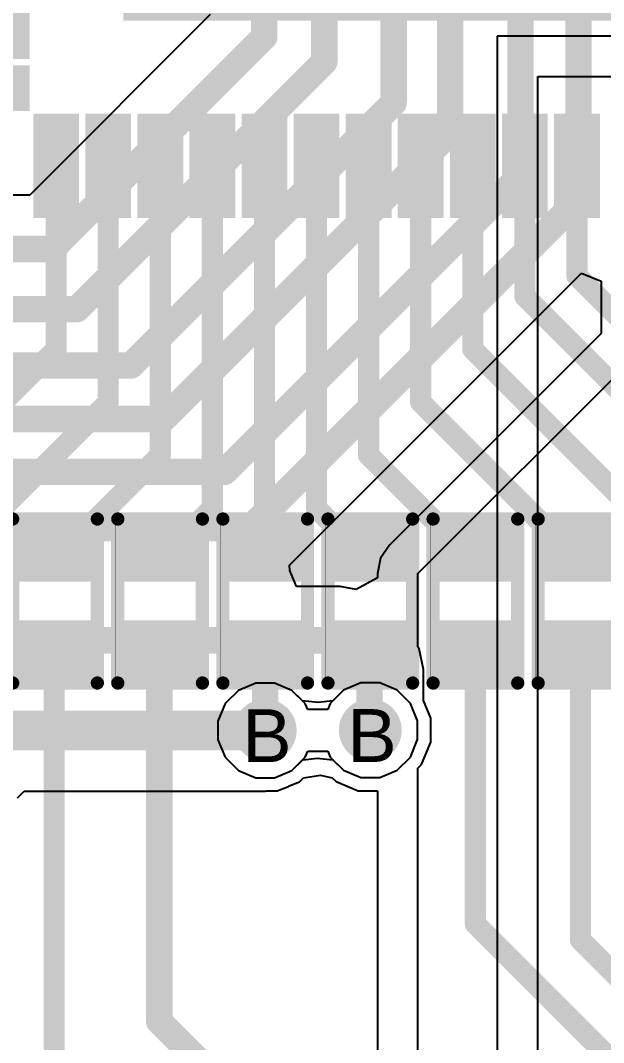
# Model space of a CAD drawing. Header units: inches. Extents: x 0 to 5379, y 0 to 5429.
# Drawn here: x 99.41 to 105.01, y 119.73 to 129.54 of the extents above; entities that cross this region are included whole.
import ezdxf

# ---------------------------------------------------------------- set-up
doc = ezdxf.new("R2010")
doc.units = ezdxf.units.IN
for name, color, linetype in [('Bottom Layer', 5, 'Continuous'), ('Bottom Solder', 6, 'Continuous'), ('Drill Drawing', 1, 'Continuous'), ('GND01', 16, 'Continuous'), ('GND02', 76, 'Continuous'), ('PWR', 156, 'Continuous'), ('SIG 01', 90, 'Continuous'), ('Top Layer', 1, 'Continuous'), ('Top Overlay', 2, 'Continuous'), ('Top Paste', 8, 'Continuous'), ('Top Solder', 216, 'Continuous'), ('Via Holes', 16, 'Continuous')]:
    doc.layers.add(name, color=color, linetype=linetype)
doc.styles.add('Arial', font='', dxfattribs={"height": 0.2})
doc.styles.get('Arial').set_extended_font_data('Arial')

# ---------------------------------------------------------------- blocks, each defined once
blk = doc.blocks.new('64_VFQFPN_9X9_138')
at = {"layer": 'Top Layer'}
for points in [[(-1.404, 4.9258), (-1.104, 4.9258), (-1.104, 4.0658), (-1.404, 4.0658)], [(-0.904, 4.9258), (-0.604, 4.9258), (-0.604, 4.0658), (-0.904, 4.0658)], [(-0.404, 4.9258), (-0.104, 4.9258), (-0.104, 4.0658), (-0.404, 4.0658)], [(0.096, 4.9258), (0.396, 4.9258), (0.396, 4.0658), (0.096, 4.0658)], [(0.596, 4.9258), (0.896, 4.9258), (0.896, 4.0658), (0.596, 4.0658)], [(1.096, 4.9258), (1.396, 4.9258), (1.396, 4.0658), (1.096, 4.0658)], [(1.596, 4.9258), (1.896, 4.9258), (1.896, 4.0658), (1.596, 4.0658)], [(2.096, 4.9258), (2.396, 4.9258), (2.396, 4.0658), (2.096, 4.0658)], [(2.596, 4.9258), (2.896, 4.9258), (2.896, 4.0658), (2.596, 4.0658)], [(3.096, 4.9258), (3.396, 4.9258), (3.396, 4.0658), (3.096, 4.0658)], [(3.596, 4.9258), (3.896, 4.9258), (3.896, 4.0658), (3.596, 4.0658)], [(4.07, 3.9), (4.93, 3.9), (4.93, 3.6), (4.07, 3.6)], [(4.07, 3.4), (4.93, 3.4), (4.93, 3.1), (4.07, 3.1)]]:
    blk.add_hatch(color=1, dxfattribs=at).paths.add_polyline_path(points)
at = {"layer": 'Top Paste'}
for points in [[(-1.404, 4.9258), (-1.104, 4.9258), (-1.104, 4.0658), (-1.404, 4.0658)], [(-0.904, 4.9258), (-0.604, 4.9258), (-0.604, 4.0658), (-0.904, 4.0658)], [(-0.404, 4.9258), (-0.104, 4.9258), (-0.104, 4.0658), (-0.404, 4.0658)], [(0.096, 4.9258), (0.396, 4.9258), (0.396, 4.0658), (0.096, 4.0658)], [(0.596, 4.9258), (0.896, 4.9258), (0.896, 4.0658), (0.596, 4.0658)], [(1.096, 4.9258), (1.396, 4.9258), (1.396, 4.0658), (1.096, 4.0658)], [(1.596, 4.9258), (1.896, 4.9258), (1.896, 4.0658), (1.596, 4.0658)], [(2.096, 4.9258), (2.396, 4.9258), (2.396, 4.0658), (2.096, 4.0658)], [(2.596, 4.9258), (2.896, 4.9258), (2.896, 4.0658), (2.596, 4.0658)], [(3.096, 4.9258), (3.396, 4.9258), (3.396, 4.0658), (3.096, 4.0658)], [(3.596, 4.9258), (3.896, 4.9258), (3.896, 4.0658), (3.596, 4.0658)], [(4.07, 3.9), (4.93, 3.9), (4.93, 3.6), (4.07, 3.6)], [(4.07, 3.4), (4.93, 3.4), (4.93, 3.1), (4.07, 3.1)]]:
    blk.add_hatch(color=8, dxfattribs=at).paths.add_polyline_path(points)
at = {"layer": 'Top Solder'}
for points in [[(-1.474, 4.9958), (-1.034, 4.9958), (-1.034, 3.9958), (-1.474, 3.9958)], [(-0.974, 4.9958), (-0.534, 4.9958), (-0.534, 3.9958), (-0.974, 3.9958)], [(-0.474, 4.9958), (-0.034, 4.9958), (-0.034, 3.9958), (-0.474, 3.9958)], [(0.026, 4.9958), (0.466, 4.9958), (0.466, 3.9958), (0.026, 3.9958)], [(0.526, 4.9958), (0.966, 4.9958), (0.966, 3.9958), (0.526, 3.9958)], [(1.026, 4.9958), (1.466, 4.9958), (1.466, 3.9958), (1.026, 3.9958)], [(1.526, 4.9958), (1.966, 4.9958), (1.966, 3.9958), (1.526, 3.9958)], [(2.026, 4.9958), (2.466, 4.9958), (2.466, 3.9958), (2.026, 3.9958)], [(2.526, 4.9958), (2.966, 4.9958), (2.966, 3.9958), (2.526, 3.9958)], [(3.026, 4.9958), (3.466, 4.9958), (3.466, 3.9958), (3.026, 3.9958)], [(3.526, 4.9958), (3.966, 4.9958), (3.966, 3.9958), (3.526, 3.9958)], [(4, 3.97), (5, 3.97), (5, 3.53), (4, 3.53)], [(4, 3.47), (5, 3.47), (5, 3.03), (4, 3.03)], [(-3.1016, 3.1016), (3.1016, 3.1016), (3.1016, -3.1016), (-3.1016, -3.1016)]]:
    blk.add_hatch(color=216, dxfattribs=at).paths.add_polyline_path(points)
blk = doc.blocks.new('R___0402_292')
at = {"layer": 'Top Layer'}
for points in [[(-0.6985, -0.3175), (-0.6985, 0.3175), (-0.2413, 0.3175), (-0.2413, -0.3175)], [(0.2413, -0.3175), (0.2413, 0.3175), (0.6985, 0.3175), (0.6985, -0.3175)]]:
    blk.add_hatch(color=1, dxfattribs=at).paths.add_polyline_path(points)
at = {"layer": 'Top Paste'}
for points in [[(-0.6985, -0.3175), (-0.6985, 0.3175), (-0.2413, 0.3175), (-0.2413, -0.3175)], [(0.2413, -0.3175), (0.2413, 0.3175), (0.6985, 0.3175), (0.6985, -0.3175)]]:
    blk.add_hatch(color=8, dxfattribs=at).paths.add_polyline_path(points)
at = {"layer": 'Top Solder'}
for points in [[(-0.7535, -0.3725), (-0.7535, 0.3725), (-0.1863, 0.3725), (-0.1863, -0.3725)], [(0.1863, -0.3725), (0.1863, 0.3725), (0.7535, 0.3725), (0.7535, -0.3725)]]:
    blk.add_hatch(color=216, dxfattribs=at).paths.add_polyline_path(points)
at = {"layer": 'Top Overlay'}
for points in [[(0.7874, 0.4064, 0.127, 0.127, 0), (-0.7874, 0.4064, 0.127, 0.127, 0)], [(-0.7874, -0.4064, 0.127, 0.127, 0), (-0.7874, 0.4064, 0.127, 0.127, 0)], [(0.7874, -0.4064, 0.127, 0.127, 0), (0.7874, 0.4064, 0.127, 0.127, 0)], [(0.7874, -0.4064, 0.127, 0.127, 0), (-0.7874, -0.4064, 0.127, 0.127, 0)], [(0.8128, -0.4318, 0.00323, 0.00323, 0), (-0.8128, -0.4318, 0.00323, 0.00323, 0)]]:
    blk.add_lwpolyline(points, format="xyseb", dxfattribs=at)
for points in [[(-0.8191, 0.4064, 0.0635, 0.0635, 1), (-0.7556, 0.4064, 0.0635, 0.0635, 1)], [(-0.8191, 0.4064, 0.0635, 0.0635, 1), (-0.7556, 0.4064, 0.0635, 0.0635, 1)], [(0.7556, 0.4064, 0.0635, 0.0635, 1), (0.8191, 0.4064, 0.0635, 0.0635, 1)], [(0.7556, 0.4064, 0.0635, 0.0635, 1), (0.8191, 0.4064, 0.0635, 0.0635, 1)], [(-0.8191, -0.4064, 0.0635, 0.0635, 1), (-0.7556, -0.4064, 0.0635, 0.0635, 1)], [(-0.8191, -0.4064, 0.0635, 0.0635, 1), (-0.7556, -0.4064, 0.0635, 0.0635, 1)], [(0.7556, -0.4064, 0.0635, 0.0635, 1), (0.8191, -0.4064, 0.0635, 0.0635, 1)], [(0.7556, -0.4064, 0.0635, 0.0635, 1), (0.8191, -0.4064, 0.0635, 0.0635, 1)], [(-0.8136, -0.4318, 0.00161, 0.00161, 1), (-0.812, -0.4318, 0.00161, 0.00161, 1)], [(0.812, -0.4318, 0.00161, 0.00161, 1), (0.8136, -0.4318, 0.00161, 0.00161, 1)]]:
    blk.add_lwpolyline(points, format="xyseb", close=True, dxfattribs=at)
blk = doc.blocks.new('R___0402_301')
at = {"layer": 'Top Layer'}
for points in [[(-0.6985, -0.3175), (-0.6985, 0.3175), (-0.2413, 0.3175), (-0.2413, -0.3175)], [(0.2413, -0.3175), (0.2413, 0.3175), (0.6985, 0.3175), (0.6985, -0.3175)]]:
    blk.add_hatch(color=1, dxfattribs=at).paths.add_polyline_path(points)
at = {"layer": 'Top Paste'}
for points in [[(-0.6985, -0.3175), (-0.6985, 0.3175), (-0.2413, 0.3175), (-0.2413, -0.3175)], [(0.2413, -0.3175), (0.2413, 0.3175), (0.6985, 0.3175), (0.6985, -0.3175)]]:
    blk.add_hatch(color=8, dxfattribs=at).paths.add_polyline_path(points)
at = {"layer": 'Top Solder'}
for points in [[(-0.7535, -0.3725), (-0.7535, 0.3725), (-0.1863, 0.3725), (-0.1863, -0.3725)], [(0.1863, -0.3725), (0.1863, 0.3725), (0.7535, 0.3725), (0.7535, -0.3725)]]:
    blk.add_hatch(color=216, dxfattribs=at).paths.add_polyline_path(points)
at = {"layer": 'Top Overlay'}
for points in [[(0.7874, 0.4064, 0.127, 0.127, 0), (-0.7874, 0.4064, 0.127, 0.127, 0)], [(-0.7874, -0.4064, 0.127, 0.127, 0), (-0.7874, 0.4064, 0.127, 0.127, 0)], [(0.7874, -0.4064, 0.127, 0.127, 0), (0.7874, 0.4064, 0.127, 0.127, 0)], [(0.7874, -0.4064, 0.127, 0.127, 0), (-0.7874, -0.4064, 0.127, 0.127, 0)], [(0.8128, -0.4318, 0.00323, 0.00323, 0), (-0.8128, -0.4318, 0.00323, 0.00323, 0)]]:
    blk.add_lwpolyline(points, format="xyseb", dxfattribs=at)
for points in [[(-0.8191, 0.4064, 0.0635, 0.0635, 1), (-0.7556, 0.4064, 0.0635, 0.0635, 1)], [(-0.8191, 0.4064, 0.0635, 0.0635, 1), (-0.7556, 0.4064, 0.0635, 0.0635, 1)], [(0.7556, 0.4064, 0.0635, 0.0635, 1), (0.8191, 0.4064, 0.0635, 0.0635, 1)], [(0.7556, 0.4064, 0.0635, 0.0635, 1), (0.8191, 0.4064, 0.0635, 0.0635, 1)], [(-0.8191, -0.4064, 0.0635, 0.0635, 1), (-0.7556, -0.4064, 0.0635, 0.0635, 1)], [(-0.8191, -0.4064, 0.0635, 0.0635, 1), (-0.7556, -0.4064, 0.0635, 0.0635, 1)], [(0.7556, -0.4064, 0.0635, 0.0635, 1), (0.8191, -0.4064, 0.0635, 0.0635, 1)], [(0.7556, -0.4064, 0.0635, 0.0635, 1), (0.8191, -0.4064, 0.0635, 0.0635, 1)], [(-0.8136, -0.4318, 0.00161, 0.00161, 1), (-0.812, -0.4318, 0.00161, 0.00161, 1)], [(0.812, -0.4318, 0.00161, 0.00161, 1), (0.8136, -0.4318, 0.00161, 0.00161, 1)]]:
    blk.add_lwpolyline(points, format="xyseb", close=True, dxfattribs=at)
blk = doc.blocks.new('R___0402_303')
at = {"layer": 'Top Layer'}
for points in [[(-0.6985, -0.3175), (-0.6985, 0.3175), (-0.2413, 0.3175), (-0.2413, -0.3175)], [(0.2413, -0.3175), (0.2413, 0.3175), (0.6985, 0.3175), (0.6985, -0.3175)]]:
    blk.add_hatch(color=1, dxfattribs=at).paths.add_polyline_path(points)
at = {"layer": 'Top Paste'}
for points in [[(-0.6985, -0.3175), (-0.6985, 0.3175), (-0.2413, 0.3175), (-0.2413, -0.3175)], [(0.2413, -0.3175), (0.2413, 0.3175), (0.6985, 0.3175), (0.6985, -0.3175)]]:
    blk.add_hatch(color=8, dxfattribs=at).paths.add_polyline_path(points)
at = {"layer": 'Top Solder'}
for points in [[(-0.7535, -0.3725), (-0.7535, 0.3725), (-0.1863, 0.3725), (-0.1863, -0.3725)], [(0.1863, -0.3725), (0.1863, 0.3725), (0.7535, 0.3725), (0.7535, -0.3725)]]:
    blk.add_hatch(color=216, dxfattribs=at).paths.add_polyline_path(points)
at = {"layer": 'Top Overlay'}
for points in [[(0.7874, 0.4064, 0.127, 0.127, 0), (-0.7874, 0.4064, 0.127, 0.127, 0)], [(-0.7874, -0.4064, 0.127, 0.127, 0), (-0.7874, 0.4064, 0.127, 0.127, 0)], [(0.7874, -0.4064, 0.127, 0.127, 0), (0.7874, 0.4064, 0.127, 0.127, 0)], [(0.7874, -0.4064, 0.127, 0.127, 0), (-0.7874, -0.4064, 0.127, 0.127, 0)], [(0.8128, -0.4318, 0.00323, 0.00323, 0), (-0.8128, -0.4318, 0.00323, 0.00323, 0)]]:
    blk.add_lwpolyline(points, format="xyseb", dxfattribs=at)
for points in [[(-0.8191, 0.4064, 0.0635, 0.0635, 1), (-0.7556, 0.4064, 0.0635, 0.0635, 1)], [(-0.8191, 0.4064, 0.0635, 0.0635, 1), (-0.7556, 0.4064, 0.0635, 0.0635, 1)], [(0.7556, 0.4064, 0.0635, 0.0635, 1), (0.8191, 0.4064, 0.0635, 0.0635, 1)], [(0.7556, 0.4064, 0.0635, 0.0635, 1), (0.8191, 0.4064, 0.0635, 0.0635, 1)], [(-0.8191, -0.4064, 0.0635, 0.0635, 1), (-0.7556, -0.4064, 0.0635, 0.0635, 1)], [(-0.8191, -0.4064, 0.0635, 0.0635, 1), (-0.7556, -0.4064, 0.0635, 0.0635, 1)], [(0.7556, -0.4064, 0.0635, 0.0635, 1), (0.8191, -0.4064, 0.0635, 0.0635, 1)], [(0.7556, -0.4064, 0.0635, 0.0635, 1), (0.8191, -0.4064, 0.0635, 0.0635, 1)], [(-0.8136, -0.4318, 0.00161, 0.00161, 1), (-0.812, -0.4318, 0.00161, 0.00161, 1)], [(0.812, -0.4318, 0.00161, 0.00161, 1), (0.8136, -0.4318, 0.00161, 0.00161, 1)]]:
    blk.add_lwpolyline(points, format="xyseb", close=True, dxfattribs=at)
blk = doc.blocks.new('R___0402_305')
at = {"layer": 'Top Layer'}
for points in [[(-0.6985, -0.3175), (-0.6985, 0.3175), (-0.2413, 0.3175), (-0.2413, -0.3175)], [(0.2413, -0.3175), (0.2413, 0.3175), (0.6985, 0.3175), (0.6985, -0.3175)]]:
    blk.add_hatch(color=1, dxfattribs=at).paths.add_polyline_path(points)
at = {"layer": 'Top Paste'}
for points in [[(-0.6985, -0.3175), (-0.6985, 0.3175), (-0.2413, 0.3175), (-0.2413, -0.3175)], [(0.2413, -0.3175), (0.2413, 0.3175), (0.6985, 0.3175), (0.6985, -0.3175)]]:
    blk.add_hatch(color=8, dxfattribs=at).paths.add_polyline_path(points)
at = {"layer": 'Top Solder'}
for points in [[(-0.7535, -0.3725), (-0.7535, 0.3725), (-0.1863, 0.3725), (-0.1863, -0.3725)], [(0.1863, -0.3725), (0.1863, 0.3725), (0.7535, 0.3725), (0.7535, -0.3725)]]:
    blk.add_hatch(color=216, dxfattribs=at).paths.add_polyline_path(points)
at = {"layer": 'Top Overlay'}
for points in [[(0.7874, 0.4064, 0.127, 0.127, 0), (-0.7874, 0.4064, 0.127, 0.127, 0)], [(-0.7874, -0.4064, 0.127, 0.127, 0), (-0.7874, 0.4064, 0.127, 0.127, 0)], [(0.7874, -0.4064, 0.127, 0.127, 0), (0.7874, 0.4064, 0.127, 0.127, 0)], [(0.7874, -0.4064, 0.127, 0.127, 0), (-0.7874, -0.4064, 0.127, 0.127, 0)], [(0.8128, -0.4318, 0.00323, 0.00323, 0), (-0.8128, -0.4318, 0.00323, 0.00323, 0)]]:
    blk.add_lwpolyline(points, format="xyseb", dxfattribs=at)
for points in [[(-0.8191, 0.4064, 0.0635, 0.0635, 1), (-0.7556, 0.4064, 0.0635, 0.0635, 1)], [(-0.8191, 0.4064, 0.0635, 0.0635, 1), (-0.7556, 0.4064, 0.0635, 0.0635, 1)], [(0.7556, 0.4064, 0.0635, 0.0635, 1), (0.8191, 0.4064, 0.0635, 0.0635, 1)], [(0.7556, 0.4064, 0.0635, 0.0635, 1), (0.8191, 0.4064, 0.0635, 0.0635, 1)], [(-0.8191, -0.4064, 0.0635, 0.0635, 1), (-0.7556, -0.4064, 0.0635, 0.0635, 1)], [(-0.8191, -0.4064, 0.0635, 0.0635, 1), (-0.7556, -0.4064, 0.0635, 0.0635, 1)], [(0.7556, -0.4064, 0.0635, 0.0635, 1), (0.8191, -0.4064, 0.0635, 0.0635, 1)], [(0.7556, -0.4064, 0.0635, 0.0635, 1), (0.8191, -0.4064, 0.0635, 0.0635, 1)], [(-0.8136, -0.4318, 0.00161, 0.00161, 1), (-0.812, -0.4318, 0.00161, 0.00161, 1)], [(0.812, -0.4318, 0.00161, 0.00161, 1), (0.8136, -0.4318, 0.00161, 0.00161, 1)]]:
    blk.add_lwpolyline(points, format="xyseb", close=True, dxfattribs=at)
blk = doc.blocks.new('R___0402_312')
at = {"layer": 'Top Layer'}
for points in [[(-0.6985, -0.3175), (-0.6985, 0.3175), (-0.2413, 0.3175), (-0.2413, -0.3175)], [(0.2413, -0.3175), (0.2413, 0.3175), (0.6985, 0.3175), (0.6985, -0.3175)]]:
    blk.add_hatch(color=1, dxfattribs=at).paths.add_polyline_path(points)
at = {"layer": 'Top Paste'}
for points in [[(-0.6985, -0.3175), (-0.6985, 0.3175), (-0.2413, 0.3175), (-0.2413, -0.3175)], [(0.2413, -0.3175), (0.2413, 0.3175), (0.6985, 0.3175), (0.6985, -0.3175)]]:
    blk.add_hatch(color=8, dxfattribs=at).paths.add_polyline_path(points)
at = {"layer": 'Top Solder'}
for points in [[(-0.7535, -0.3725), (-0.7535, 0.3725), (-0.1863, 0.3725), (-0.1863, -0.3725)], [(0.1863, -0.3725), (0.1863, 0.3725), (0.7535, 0.3725), (0.7535, -0.3725)]]:
    blk.add_hatch(color=216, dxfattribs=at).paths.add_polyline_path(points)
at = {"layer": 'Top Overlay'}
for points in [[(0.7874, 0.4064, 0.127, 0.127, 0), (-0.7874, 0.4064, 0.127, 0.127, 0)], [(-0.7874, -0.4064, 0.127, 0.127, 0), (-0.7874, 0.4064, 0.127, 0.127, 0)], [(0.7874, -0.4064, 0.127, 0.127, 0), (0.7874, 0.4064, 0.127, 0.127, 0)], [(0.7874, -0.4064, 0.127, 0.127, 0), (-0.7874, -0.4064, 0.127, 0.127, 0)], [(0.8128, -0.4318, 0.00323, 0.00323, 0), (-0.8128, -0.4318, 0.00323, 0.00323, 0)]]:
    blk.add_lwpolyline(points, format="xyseb", dxfattribs=at)
for points in [[(-0.8191, 0.4064, 0.0635, 0.0635, 1), (-0.7556, 0.4064, 0.0635, 0.0635, 1)], [(-0.8191, 0.4064, 0.0635, 0.0635, 1), (-0.7556, 0.4064, 0.0635, 0.0635, 1)], [(0.7556, 0.4064, 0.0635, 0.0635, 1), (0.8191, 0.4064, 0.0635, 0.0635, 1)], [(0.7556, 0.4064, 0.0635, 0.0635, 1), (0.8191, 0.4064, 0.0635, 0.0635, 1)], [(-0.8191, -0.4064, 0.0635, 0.0635, 1), (-0.7556, -0.4064, 0.0635, 0.0635, 1)], [(-0.8191, -0.4064, 0.0635, 0.0635, 1), (-0.7556, -0.4064, 0.0635, 0.0635, 1)], [(0.7556, -0.4064, 0.0635, 0.0635, 1), (0.8191, -0.4064, 0.0635, 0.0635, 1)], [(0.7556, -0.4064, 0.0635, 0.0635, 1), (0.8191, -0.4064, 0.0635, 0.0635, 1)], [(-0.8136, -0.4318, 0.00161, 0.00161, 1), (-0.812, -0.4318, 0.00161, 0.00161, 1)], [(0.812, -0.4318, 0.00161, 0.00161, 1), (0.8136, -0.4318, 0.00161, 0.00161, 1)]]:
    blk.add_lwpolyline(points, format="xyseb", close=True, dxfattribs=at)
blk = doc.blocks.new('R___0402_332')
at = {"layer": 'Top Layer'}
for points in [[(-0.6985, -0.3175), (-0.6985, 0.3175), (-0.2413, 0.3175), (-0.2413, -0.3175)], [(0.2413, -0.3175), (0.2413, 0.3175), (0.6985, 0.3175), (0.6985, -0.3175)]]:
    blk.add_hatch(color=1, dxfattribs=at).paths.add_polyline_path(points)
at = {"layer": 'Top Paste'}
for points in [[(-0.6985, -0.3175), (-0.6985, 0.3175), (-0.2413, 0.3175), (-0.2413, -0.3175)], [(0.2413, -0.3175), (0.2413, 0.3175), (0.6985, 0.3175), (0.6985, -0.3175)]]:
    blk.add_hatch(color=8, dxfattribs=at).paths.add_polyline_path(points)
at = {"layer": 'Top Solder'}
for points in [[(-0.7535, -0.3725), (-0.7535, 0.3725), (-0.1863, 0.3725), (-0.1863, -0.3725)], [(0.1863, -0.3725), (0.1863, 0.3725), (0.7535, 0.3725), (0.7535, -0.3725)]]:
    blk.add_hatch(color=216, dxfattribs=at).paths.add_polyline_path(points)
at = {"layer": 'Top Overlay'}
for points in [[(0.7874, 0.4064, 0.127, 0.127, 0), (-0.7874, 0.4064, 0.127, 0.127, 0)], [(-0.7874, -0.4064, 0.127, 0.127, 0), (-0.7874, 0.4064, 0.127, 0.127, 0)], [(0.7874, -0.4064, 0.127, 0.127, 0), (0.7874, 0.4064, 0.127, 0.127, 0)], [(0.7874, -0.4064, 0.127, 0.127, 0), (-0.7874, -0.4064, 0.127, 0.127, 0)], [(0.8128, -0.4318, 0.00323, 0.00323, 0), (-0.8128, -0.4318, 0.00323, 0.00323, 0)]]:
    blk.add_lwpolyline(points, format="xyseb", dxfattribs=at)
for points in [[(-0.8191, 0.4064, 0.0635, 0.0635, 1), (-0.7556, 0.4064, 0.0635, 0.0635, 1)], [(-0.8191, 0.4064, 0.0635, 0.0635, 1), (-0.7556, 0.4064, 0.0635, 0.0635, 1)], [(0.7556, 0.4064, 0.0635, 0.0635, 1), (0.8191, 0.4064, 0.0635, 0.0635, 1)], [(0.7556, 0.4064, 0.0635, 0.0635, 1), (0.8191, 0.4064, 0.0635, 0.0635, 1)], [(-0.8191, -0.4064, 0.0635, 0.0635, 1), (-0.7556, -0.4064, 0.0635, 0.0635, 1)], [(-0.8191, -0.4064, 0.0635, 0.0635, 1), (-0.7556, -0.4064, 0.0635, 0.0635, 1)], [(0.7556, -0.4064, 0.0635, 0.0635, 1), (0.8191, -0.4064, 0.0635, 0.0635, 1)], [(0.7556, -0.4064, 0.0635, 0.0635, 1), (0.8191, -0.4064, 0.0635, 0.0635, 1)], [(-0.8136, -0.4318, 0.00161, 0.00161, 1), (-0.812, -0.4318, 0.00161, 0.00161, 1)], [(0.812, -0.4318, 0.00161, 0.00161, 1), (0.8136, -0.4318, 0.00161, 0.00161, 1)]]:
    blk.add_lwpolyline(points, format="xyseb", close=True, dxfattribs=at)

msp = doc.modelspace()

# ---------------------------------------------------------------- hatches: boundary and pattern name
at = {"layer": 'Bottom Layer'}
h = msp.add_hatch(color=5, dxfattribs=at)
edge = h.paths.add_edge_path()
edge.add_arc((101.7591, 122.7262), 0.2, 0, 360)
h = msp.add_hatch(color=5, dxfattribs=at)
edge = h.paths.add_edge_path()
edge.add_arc((102.7682, 122.728), 0.2, 0, 360)
at = {"layer": 'Bottom Solder'}
h = msp.add_hatch(color=6, dxfattribs=at)
edge = h.paths.add_edge_path()
edge.add_arc((101.7591, 122.7262), 0.3016, 0, 360)
h = msp.add_hatch(color=6, dxfattribs=at)
edge = h.paths.add_edge_path()
edge.add_arc((102.7682, 122.728), 0.3016, 0, 360)
at = {"layer": 'GND01'}
h = msp.add_hatch(color=16, dxfattribs=at)
edge = h.paths.add_edge_path()
edge.add_arc((101.7591, 122.7262), 0.2, 0, 360)
h = msp.add_hatch(color=16, dxfattribs=at)
edge = h.paths.add_edge_path()
edge.add_arc((102.7682, 122.728), 0.2, 0, 360)
at = {"layer": 'GND02'}
h = msp.add_hatch(color=76, dxfattribs=at)
edge = h.paths.add_edge_path()
edge.add_arc((101.7591, 122.7262), 0.2, 0, 360)
h = msp.add_hatch(color=76, dxfattribs=at)
edge = h.paths.add_edge_path()
edge.add_arc((102.7682, 122.728), 0.2, 0, 360)
at = {"layer": 'PWR'}
h = msp.add_hatch(color=156, dxfattribs=at)
edge = h.paths.add_edge_path()
edge.add_arc((101.7591, 122.7262), 0.2, 0, 360)
h = msp.add_hatch(color=156, dxfattribs=at)
edge = h.paths.add_edge_path()
edge.add_arc((102.7682, 122.728), 0.2, 0, 360)
at = {"layer": 'SIG 01'}
h = msp.add_hatch(color=90, dxfattribs=at)
edge = h.paths.add_edge_path()
edge.add_arc((101.7591, 122.7262), 0.2, 0, 360)
h = msp.add_hatch(color=90, dxfattribs=at)
edge = h.paths.add_edge_path()
edge.add_arc((102.7682, 122.728), 0.2, 0, 360)
at = {"layer": 'Top Layer'}
h = msp.add_hatch(color=1, dxfattribs=at)
edge = h.paths.add_edge_path()
edge.add_arc((101.7591, 122.7262), 0.2, 0, 360)
h = msp.add_hatch(color=1, dxfattribs=at)
edge = h.paths.add_edge_path()
edge.add_arc((102.7682, 122.728), 0.2, 0, 360)
at = {"layer": 'Top Solder'}
h = msp.add_hatch(color=216, dxfattribs=at)
edge = h.paths.add_edge_path()
edge.add_arc((101.7591, 122.7262), 0.3016, 0, 360)
h = msp.add_hatch(color=216, dxfattribs=at)
edge = h.paths.add_edge_path()
edge.add_arc((102.7682, 122.728), 0.3016, 0, 360)
at = {"layer": 'Via Holes'}
h = msp.add_hatch(color=7, dxfattribs=at)
edge = h.paths.add_edge_path()
edge.add_arc((101.7591, 122.7262), 0.1, 0, 360)
h = msp.add_hatch(color=7, dxfattribs=at)
edge = h.paths.add_edge_path()
edge.add_arc((102.7682, 122.728), 0.1, 0, 360)

# ---------------------------------------------------------------- linework, layer by layer
at = {"layer": 'Bottom Layer'}
for p, q in [((101.6688, 123.1802), (101.5019, 123.1111)), ((101.8494, 123.1802), (101.6688, 123.1802)), ((102.0163, 123.1111), (101.8494, 123.1802)), ((102.6779, 123.182), (102.511, 123.1129)), ((102.8585, 123.182), (102.6779, 123.182)), ((103.0253, 123.1129), (102.8585, 123.182)), ((101.5019, 123.1111), (101.3742, 122.9834)), ((102.144, 122.9834), (102.0163, 123.1111)), ((102.511, 123.1129), (102.3833, 122.9852)), ((103.1531, 122.9852), (103.0253, 123.1129)), ((101.3742, 122.9834), (101.3051, 122.8165)), ((102.167, 122.9277), (102.144, 122.9834)), ((102.3833, 122.9852), (102.3595, 122.9277)), ((103.2222, 122.8183), (103.1531, 122.9852)), ((102.3595, 122.9277), (102.167, 122.9277)), ((101.3051, 122.8165), (101.3051, 122.6359)), ((103.2222, 122.6377), (103.2222, 122.8183)), ((101.3051, 122.6359), (101.3742, 122.469)), ((103.1531, 122.4708), (103.2222, 122.6377)), ((102.144, 122.469), (102.1678, 122.5265)), ((102.1678, 122.5265), (102.3602, 122.5265)), ((102.3602, 122.5265), (102.3833, 122.4708)), ((101.3742, 122.469), (101.5019, 122.3413)), ((102.0163, 122.3413), (102.144, 122.469)), ((102.3833, 122.4708), (102.511, 122.3431)), ((103.0253, 122.3431), (103.1531, 122.4708)), ((101.5019, 122.3413), (101.6688, 122.2722)), ((101.8494, 122.2722), (102.0163, 122.3413)), ((102.511, 122.3431), (102.6779, 122.274)), ((102.8585, 122.274), (103.0253, 122.3431)), ((101.6688, 122.2722), (101.8494, 122.2722)), ((102.6779, 122.274), (102.8585, 122.274))]:
    msp.add_line(p, q, dxfattribs=at)
at = {"layer": 'GND01'}
for p, q in [((101.6688, 123.1802), (101.5019, 123.1111)), ((101.8494, 123.1802), (101.6688, 123.1802)), ((102.0163, 123.1111), (101.8494, 123.1802)), ((102.6779, 123.182), (102.511, 123.1129)), ((102.8585, 123.182), (102.6779, 123.182)), ((103.0253, 123.1129), (102.8585, 123.182)), ((101.5019, 123.1111), (101.3742, 122.9834)), ((102.1183, 123.0091), (102.0163, 123.1111)), ((102.511, 123.1129), (102.408, 123.0098)), ((103.1531, 122.9852), (103.0253, 123.1129)), ((101.3742, 122.9834), (101.3051, 122.8165)), ((102.2668, 122.9957), (102.1183, 123.0091)), ((102.408, 123.0098), (102.2668, 122.9957)), ((103.2222, 122.8183), (103.1531, 122.9852)), ((101.3051, 122.8165), (101.3051, 122.6359)), ((103.2222, 122.6377), (103.2222, 122.8183)), ((101.3051, 122.6359), (101.3742, 122.469)), ((103.1531, 122.4708), (103.2222, 122.6377)), ((101.3742, 122.469), (101.5019, 122.3413)), ((102.0163, 122.3413), (102.1193, 122.4443)), ((102.1193, 122.4443), (102.2605, 122.4585)), ((102.2605, 122.4585), (102.409, 122.4451)), ((102.409, 122.4451), (102.511, 122.3431)), ((103.0253, 122.3431), (103.1531, 122.4708)), ((101.5019, 122.3413), (101.6688, 122.2722)), ((101.8494, 122.2722), (102.0163, 122.3413)), ((102.511, 122.3431), (102.6779, 122.274)), ((102.8585, 122.274), (103.0253, 122.3431)), ((101.6688, 122.2722), (101.8494, 122.2722)), ((102.6779, 122.274), (102.8585, 122.274))]:
    msp.add_line(p, q, dxfattribs=at)
at = {"layer": 'GND02'}
for p, q in [((101.6688, 123.1802), (101.5019, 123.1111)), ((101.8494, 123.1802), (101.6688, 123.1802)), ((102.0163, 123.1111), (101.8494, 123.1802)), ((102.6779, 123.182), (102.511, 123.1129)), ((102.8585, 123.182), (102.6779, 123.182)), ((103.0253, 123.1129), (102.8585, 123.182)), ((101.5019, 123.1111), (101.3742, 122.9834)), ((102.1183, 123.0091), (102.0163, 123.1111)), ((102.511, 123.1129), (102.408, 123.0098)), ((103.1531, 122.9852), (103.0253, 123.1129)), ((101.3742, 122.9834), (101.3051, 122.8165)), ((102.2668, 122.9957), (102.1183, 123.0091)), ((102.408, 123.0098), (102.2668, 122.9957)), ((103.2222, 122.8183), (103.1531, 122.9852)), ((101.3051, 122.8165), (101.3051, 122.6359)), ((103.2222, 122.6377), (103.2222, 122.8183)), ((101.3051, 122.6359), (101.3742, 122.469)), ((103.1531, 122.4708), (103.2222, 122.6377)), ((101.3742, 122.469), (101.5019, 122.3413)), ((102.0163, 122.3413), (102.1193, 122.4443)), ((102.1193, 122.4443), (102.2605, 122.4585)), ((102.2605, 122.4585), (102.409, 122.4451)), ((102.409, 122.4451), (102.511, 122.3431)), ((103.0253, 122.3431), (103.1531, 122.4708)), ((101.5019, 122.3413), (101.6688, 122.2722)), ((101.8494, 122.2722), (102.0163, 122.3413)), ((102.511, 122.3431), (102.6779, 122.274)), ((102.8585, 122.274), (103.0253, 122.3431)), ((101.6688, 122.2722), (101.8494, 122.2722)), ((102.6779, 122.274), (102.8585, 122.274))]:
    msp.add_line(p, q, dxfattribs=at)
at = {"layer": 'PWR'}
for p, q in [((105.5093, 129.3928), (103.9876, 129.3928)), ((103.9876, 129.3928), (103.9876, 118.6795)), ((104.3761, 118.6795), (104.3761, 129.0043)), ((104.3761, 129.0043), (105.4782, 129.0043)), ((101.6688, 123.1802), (101.5019, 123.1111)), ((101.8494, 123.1802), (101.6688, 123.1802)), ((102.0163, 123.1111), (101.8494, 123.1802)), ((102.6779, 123.182), (102.511, 123.1129)), ((102.8585, 123.182), (102.6779, 123.182)), ((103.0253, 123.1129), (102.8585, 123.182)), ((101.5019, 123.1111), (101.3742, 122.9834)), ((102.1183, 123.0091), (102.0163, 123.1111)), ((102.511, 123.1129), (102.408, 123.0098)), ((103.1531, 122.9852), (103.0253, 123.1129)), ((101.3742, 122.9834), (101.3051, 122.8165)), ((102.2668, 122.9957), (102.1183, 123.0091)), ((102.408, 123.0098), (102.2668, 122.9957)), ((103.2222, 122.8183), (103.1531, 122.9852)), ((101.3051, 122.8165), (101.3051, 122.6359)), ((103.2222, 122.6377), (103.2222, 122.8183)), ((101.3051, 122.6359), (101.3742, 122.469)), ((103.1531, 122.4708), (103.2222, 122.6377)), ((101.3742, 122.469), (101.5019, 122.3413)), ((102.0163, 122.3413), (102.1193, 122.4443)), ((102.1193, 122.4443), (102.2605, 122.4585)), ((102.2605, 122.4585), (102.409, 122.4451)), ((102.409, 122.4451), (102.511, 122.3431)), ((103.0253, 122.3431), (103.1531, 122.4708)), ((101.5019, 122.3413), (101.6688, 122.2722)), ((101.8494, 122.2722), (102.0163, 122.3413)), ((102.511, 122.3431), (102.6779, 122.274)), ((102.8585, 122.274), (103.0253, 122.3431)), ((101.6688, 122.2722), (101.8494, 122.2722)), ((102.6779, 122.274), (102.8585, 122.274))]:
    msp.add_line(p, q, dxfattribs=at)
at = {"layer": 'SIG 01'}
for p, q in [((101.2315, 129.5992), (99.4989, 127.8665)), ((99.4989, 127.8665), (97.7008, 127.8665)), ((101.9918, 124.3128), (104.7956, 127.1165)), ((104.7956, 127.1165), (104.9833, 127.0387)), ((104.9833, 127.0387), (104.9833, 126.5385)), ((104.9833, 126.5385), (102.9509, 124.5061)), ((103.2256, 124.2314), (105.3718, 126.3776)), ((102.9509, 124.5061), (102.8667, 124.3801)), ((102.8667, 124.3801), (102.8371, 124.2314)), ((101.996, 124.2625), (101.9918, 124.3128)), ((102.0593, 124.1096), (101.996, 124.2625)), ((102.8371, 124.1899), (102.6339, 124.079)), ((102.8371, 124.2314), (102.8371, 124.1899)), ((103.2256, 123.5295), (103.2256, 124.2314)), ((102.4802, 124.1096), (102.0593, 124.1096)), ((102.6339, 124.079), (102.4802, 124.1096)), ((103.2387, 123.5099), (103.2256, 123.5295)), ((103.2781, 123.3116), (103.2387, 123.5099)), ((103.2781, 123.0151), (103.2781, 123.3116)), ((103.3492, 122.8435), (103.2781, 123.0151)), ((103.3492, 122.6124), (103.3492, 122.8435)), ((103.2607, 122.3989), (103.3492, 122.6124)), ((103.2256, 122.3637), (103.2607, 122.3989)), ((102.1254, 122.2709), (102.2905, 122.2963)), ((102.2905, 122.2963), (102.4029, 122.2716)), ((103.2256, 119.2656), (103.2256, 122.3637)), ((101.8747, 122.1452), (101.9736, 122.1861)), ((101.9736, 122.1861), (101.9821, 122.1878)), ((101.9821, 122.1878), (101.9893, 122.1927)), ((101.9893, 122.1927), (102.0882, 122.2336)), ((102.0882, 122.2336), (102.1254, 122.2709)), ((102.4029, 122.2716), (102.4391, 122.2354)), ((102.4391, 122.2354), (102.6526, 122.147)), ((99.3808, 122.0794), (99.4449, 122.1435)), ((99.4449, 122.1435), (101.7591, 122.1435)), ((101.7591, 122.1435), (101.7676, 122.1452)), ((101.7676, 122.1452), (101.8747, 122.1452)), ((102.6526, 122.147), (102.8371, 122.147)), ((102.8371, 122.147), (102.8371, 119.2656))]:
    msp.add_line(p, q, dxfattribs=at)
for points in [[(101.7495, 129.3846, 0.254, 0.254, 0), (101.7495, 132.6867, 0.254, 0.254, 0)], [(102.3267, 129.1456, 0.254, 0.254, 0), (102.3267, 132.4476, 0.254, 0.254, 0)], [(102.9919, 128.7509, 0.254, 0.254, 0), (102.9919, 132.0872, 0.254, 0.254, 0)], [(103.5354, 128.4683, 0.254, 0.254, 0), (103.5354, 131.7508, 0.254, 0.254, 0)], [(104.211, 128.0517, 0.254, 0.254, 0), (104.211, 131.1538, 0.254, 0.254, 0)], [(104.7677, 127.8211, 0.254, 0.254, 0), (104.7677, 130.881, 0.254, 0.254, 0)], [(99.7134, 127.3486, 0.254, 0.254, 0), (101.7495, 129.3846, 0.254, 0.254, 0)], [(99.9525, 126.7714, 0.254, 0.254, 0), (102.3267, 129.1456, 0.254, 0.254, 0)], [(100.4712, 126.2302, 0.254, 0.254, 0), (102.9919, 128.7509, 0.254, 0.254, 0)], [(100.7831, 125.716, 0.254, 0.254, 0), (103.5354, 128.4683, 0.254, 0.254, 0)], [(101.3673, 125.208, 0.254, 0.254, 0), (104.211, 128.0517, 0.254, 0.254, 0)], [(101.6138, 124.6672, 0.254, 0.254, 0), (104.7677, 127.8211, 0.254, 0.254, 0)], [(93.2758, 127.3486, 0.254, 0.254, 0), (99.7134, 127.3486, 0.254, 0.254, 0)], [(93.7514, 126.7714, 0.254, 0.254, 0), (99.9525, 126.7714, 0.254, 0.254, 0)], [(81.9662, 126.2302, 0.254, 0.254, 0), (100.4712, 126.2302, 0.254, 0.254, 0)], [(85.2238, 125.716, 0.254, 0.254, 0), (100.7831, 125.716, 0.254, 0.254, 0)], [(94.888, 125.208, 0.254, 0.254, 0), (101.3673, 125.208, 0.254, 0.254, 0)], [(95.2256, 124.6672, 0.254, 0.254, 0), (101.6138, 124.6672, 0.254, 0.254, 0)], [(98.5248, 123.5916, 0.254, 0.254, 0), (102.4802, 123.5916, 0.254, 0.254, 0)], [(102.4802, 123.5916, 0.254, 0.254, 0), (102.7602, 123.3116, 0.254, 0.254, 0)], [(102.7602, 122.7262, 0.254, 0.254, 0), (102.7602, 123.3116, 0.254, 0.254, 0)], [(99.2036, 122.7262, 0.381, 0.381, 0), (101.7591, 122.7262, 0.381, 0.381, 0)]]:
    msp.add_lwpolyline(points, format="xyseb", dxfattribs=at)
for points in [[(101.686, 129.3846, 0.127, 0.127, 1), (101.813, 129.3846, 0.127, 0.127, 1)], [(101.686, 129.3846, 0.127, 0.127, 1), (101.813, 129.3846, 0.127, 0.127, 1)], [(102.2632, 129.1456, 0.127, 0.127, 1), (102.3902, 129.1456, 0.127, 0.127, 1)], [(102.2632, 129.1456, 0.127, 0.127, 1), (102.3902, 129.1456, 0.127, 0.127, 1)], [(102.9284, 128.7509, 0.127, 0.127, 1), (103.0554, 128.7509, 0.127, 0.127, 1)], [(102.9284, 128.7509, 0.127, 0.127, 1), (103.0554, 128.7509, 0.127, 0.127, 1)], [(103.4719, 128.4683, 0.127, 0.127, 1), (103.5989, 128.4683, 0.127, 0.127, 1)], [(103.4719, 128.4683, 0.127, 0.127, 1), (103.5989, 128.4683, 0.127, 0.127, 1)], [(104.1475, 128.0517, 0.127, 0.127, 1), (104.2745, 128.0517, 0.127, 0.127, 1)], [(104.1475, 128.0517, 0.127, 0.127, 1), (104.2745, 128.0517, 0.127, 0.127, 1)], [(104.7042, 127.8211, 0.127, 0.127, 1), (104.8312, 127.8211, 0.127, 0.127, 1)], [(104.7042, 127.8211, 0.127, 0.127, 1), (104.8312, 127.8211, 0.127, 0.127, 1)], [(99.6499, 127.3486, 0.127, 0.127, 1), (99.7769, 127.3486, 0.127, 0.127, 1)], [(99.6499, 127.3486, 0.127, 0.127, 1), (99.7769, 127.3486, 0.127, 0.127, 1)], [(99.889, 126.7714, 0.127, 0.127, 1), (100.016, 126.7714, 0.127, 0.127, 1)], [(99.889, 126.7714, 0.127, 0.127, 1), (100.016, 126.7714, 0.127, 0.127, 1)], [(100.4077, 126.2302, 0.127, 0.127, 1), (100.5347, 126.2302, 0.127, 0.127, 1)], [(100.4077, 126.2302, 0.127, 0.127, 1), (100.5347, 126.2302, 0.127, 0.127, 1)], [(100.7196, 125.716, 0.127, 0.127, 1), (100.8466, 125.716, 0.127, 0.127, 1)], [(100.7196, 125.716, 0.127, 0.127, 1), (100.8466, 125.716, 0.127, 0.127, 1)], [(101.3038, 125.208, 0.127, 0.127, 1), (101.4308, 125.208, 0.127, 0.127, 1)], [(101.3038, 125.208, 0.127, 0.127, 1), (101.4308, 125.208, 0.127, 0.127, 1)], [(101.5503, 124.6672, 0.127, 0.127, 1), (101.6773, 124.6672, 0.127, 0.127, 1)], [(101.5503, 124.6672, 0.127, 0.127, 1), (101.6773, 124.6672, 0.127, 0.127, 1)], [(102.4167, 123.5916, 0.127, 0.127, 1), (102.5437, 123.5916, 0.127, 0.127, 1)], [(102.4167, 123.5916, 0.127, 0.127, 1), (102.5437, 123.5916, 0.127, 0.127, 1)], [(102.6967, 123.3116, 0.127, 0.127, 1), (102.8237, 123.3116, 0.127, 0.127, 1)], [(102.6967, 123.3116, 0.127, 0.127, 1), (102.8237, 123.3116, 0.127, 0.127, 1)], [(101.6639, 122.7262, 0.1905, 0.1905, 1), (101.8544, 122.7262, 0.1905, 0.1905, 1)], [(102.6967, 122.7262, 0.127, 0.127, 1), (102.8237, 122.7262, 0.127, 0.127, 1)]]:
    msp.add_lwpolyline(points, format="xyseb", close=True, dxfattribs=at)
at = {"layer": 'Top Layer'}
for points in [[(99.752, 126.3869, 0.2032, 0.2032, 0), (99.752, 128.147, 0.2032, 0.2032, 0)], [(100.252, 125.8778, 0.2032, 0.2032, 0), (100.252, 128.147, 0.2032, 0.2032, 0)], [(100.752, 125.3688, 0.2032, 0.2032, 0), (100.752, 128.147, 0.2032, 0.2032, 0)], [(101.252, 124.8597, 0.2032, 0.2032, 0), (101.252, 128.147, 0.2032, 0.2032, 0)], [(101.752, 124.4395, 0.2032, 0.2032, 0), (101.752, 128.147, 0.2032, 0.2032, 0)], [(102.252, 124.8579, 0.2032, 0.2032, 0), (102.252, 128.147, 0.2032, 0.2032, 0)], [(102.752, 125.3688, 0.2032, 0.2032, 0), (102.752, 128.147, 0.2032, 0.2032, 0)], [(103.252, 125.8778, 0.2032, 0.2032, 0), (103.252, 128.147, 0.2032, 0.2032, 0)], [(103.752, 126.3869, 0.2032, 0.2032, 0), (103.752, 128.147, 0.2032, 0.2032, 0)], [(104.252, 126.8942, 0.2032, 0.2032, 0), (104.252, 128.147, 0.2032, 0.2032, 0)], [(104.752, 127.0908, 0.2032, 0.2032, 0), (104.752, 128.147, 0.2032, 0.2032, 0)], [(104.752, 127.0908, 0.2032, 0.2032, 0), (106.5778, 125.265, 0.2032, 0.2032, 0)], [(104.252, 126.8942, 0.2032, 0.2032, 0), (106.7076, 124.4386, 0.2032, 0.2032, 0)], [(97.8037, 124.4386, 0.2032, 0.2032, 0), (99.752, 126.3869, 0.2032, 0.2032, 0)], [(103.752, 126.3869, 0.2032, 0.2032, 0), (105.7003, 124.4386, 0.2032, 0.2032, 0)], [(98.8128, 124.4386, 0.2032, 0.2032, 0), (100.252, 125.8778, 0.2032, 0.2032, 0)], [(103.252, 125.8778, 0.2032, 0.2032, 0), (104.6912, 124.4386, 0.2032, 0.2032, 0)], [(99.8219, 124.4386, 0.2032, 0.2032, 0), (100.752, 125.3688, 0.2032, 0.2032, 0)], [(102.752, 125.3688, 0.2032, 0.2032, 0), (103.6821, 124.4386, 0.2032, 0.2032, 0)], [(100.8309, 124.4386, 0.2032, 0.2032, 0), (101.252, 124.8597, 0.2032, 0.2032, 0)], [(102.252, 124.8579, 0.2032, 0.2032, 0), (102.6713, 124.4386, 0.2032, 0.2032, 0)], [(99.733, 124.4386, 0.2032, 0.2032, 0), (99.8219, 124.4386, 0.2032, 0.2032, 0)], [(100.742, 124.4386, 0.2032, 0.2032, 0), (100.8309, 124.4386, 0.2032, 0.2032, 0)], [(101.7511, 124.4386, 0.2032, 0.2032, 0), (101.752, 124.4395, 0.2032, 0.2032, 0)], [(102.6713, 124.4386, 0.2032, 0.2032, 0), (102.7602, 124.4386, 0.2032, 0.2032, 0)], [(103.6821, 124.4386, 0.2032, 0.2032, 0), (103.771, 124.4386, 0.2032, 0.2032, 0)], [(104.6912, 124.4386, 0.2032, 0.2032, 0), (104.7801, 124.4386, 0.2032, 0.2032, 0)], [(99.733, 114.1399, 0.2032, 0.2032, 0), (99.733, 123.4988, 0.2032, 0.2032, 0)], [(100.742, 119.9312, 0.254, 0.254, 0), (100.742, 123.4988, 0.254, 0.254, 0)], [(101.7591, 122.7262, 0.254, 0.254, 0), (101.7591, 123.4988, 0.254, 0.254, 0)], [(102.7682, 122.728, 0.2032, 0.2032, 0), (102.7682, 123.4988, 0.2032, 0.2032, 0)], [(103.7772, 120.869, 0.2032, 0.2032, 0), (103.7772, 123.4988, 0.2032, 0.2032, 0)], [(104.7863, 120.713, 0.2032, 0.2032, 0), (104.7863, 123.4988, 0.2032, 0.2032, 0)], [(103.7772, 120.869, 0.2032, 0.2032, 0), (106.9454, 117.7008, 0.2032, 0.2032, 0)], [(104.7863, 120.713, 0.2032, 0.2032, 0), (107.56, 117.9393, 0.2032, 0.2032, 0)], [(100.742, 119.9312, 0.254, 0.254, 0), (101.3691, 119.3041, 0.254, 0.254, 0)]]:
    msp.add_lwpolyline(points, format="xyseb", dxfattribs=at)
for points in [[(99.7012, 128.147, 0.1016, 0.1016, 1), (99.8028, 128.147, 0.1016, 0.1016, 1)], [(100.2012, 128.147, 0.1016, 0.1016, 1), (100.3028, 128.147, 0.1016, 0.1016, 1)], [(100.7012, 128.147, 0.1016, 0.1016, 1), (100.8028, 128.147, 0.1016, 0.1016, 1)], [(101.2012, 128.147, 0.1016, 0.1016, 1), (101.3028, 128.147, 0.1016, 0.1016, 1)], [(101.7012, 128.147, 0.1016, 0.1016, 1), (101.8028, 128.147, 0.1016, 0.1016, 1)], [(102.2012, 128.147, 0.1016, 0.1016, 1), (102.3028, 128.147, 0.1016, 0.1016, 1)], [(102.7012, 128.147, 0.1016, 0.1016, 1), (102.8028, 128.147, 0.1016, 0.1016, 1)], [(103.2012, 128.147, 0.1016, 0.1016, 1), (103.3028, 128.147, 0.1016, 0.1016, 1)], [(103.7012, 128.147, 0.1016, 0.1016, 1), (103.8028, 128.147, 0.1016, 0.1016, 1)], [(104.2012, 128.147, 0.1016, 0.1016, 1), (104.3028, 128.147, 0.1016, 0.1016, 1)], [(104.7012, 128.147, 0.1016, 0.1016, 1), (104.8028, 128.147, 0.1016, 0.1016, 1)], [(104.7012, 127.0908, 0.1016, 0.1016, 1), (104.8028, 127.0908, 0.1016, 0.1016, 1)], [(104.7012, 127.0908, 0.1016, 0.1016, 1), (104.8028, 127.0908, 0.1016, 0.1016, 1)], [(104.2012, 126.8942, 0.1016, 0.1016, 1), (104.3028, 126.8942, 0.1016, 0.1016, 1)], [(104.2012, 126.8942, 0.1016, 0.1016, 1), (104.3028, 126.8942, 0.1016, 0.1016, 1)], [(99.7012, 126.3869, 0.1016, 0.1016, 1), (99.8028, 126.3869, 0.1016, 0.1016, 1)], [(99.7012, 126.3869, 0.1016, 0.1016, 1), (99.8028, 126.3869, 0.1016, 0.1016, 1)], [(103.7012, 126.3869, 0.1016, 0.1016, 1), (103.8028, 126.3869, 0.1016, 0.1016, 1)], [(103.7012, 126.3869, 0.1016, 0.1016, 1), (103.8028, 126.3869, 0.1016, 0.1016, 1)], [(100.2012, 125.8778, 0.1016, 0.1016, 1), (100.3028, 125.8778, 0.1016, 0.1016, 1)], [(100.2012, 125.8778, 0.1016, 0.1016, 1), (100.3028, 125.8778, 0.1016, 0.1016, 1)], [(103.2012, 125.8778, 0.1016, 0.1016, 1), (103.3028, 125.8778, 0.1016, 0.1016, 1)], [(103.2012, 125.8778, 0.1016, 0.1016, 1), (103.3028, 125.8778, 0.1016, 0.1016, 1)], [(100.7012, 125.3688, 0.1016, 0.1016, 1), (100.8028, 125.3688, 0.1016, 0.1016, 1)], [(100.7012, 125.3688, 0.1016, 0.1016, 1), (100.8028, 125.3688, 0.1016, 0.1016, 1)], [(102.7012, 125.3688, 0.1016, 0.1016, 1), (102.8028, 125.3688, 0.1016, 0.1016, 1)], [(102.7012, 125.3688, 0.1016, 0.1016, 1), (102.8028, 125.3688, 0.1016, 0.1016, 1)], [(101.2012, 124.8597, 0.1016, 0.1016, 1), (101.3028, 124.8597, 0.1016, 0.1016, 1)], [(101.2012, 124.8597, 0.1016, 0.1016, 1), (101.3028, 124.8597, 0.1016, 0.1016, 1)], [(102.2012, 124.8579, 0.1016, 0.1016, 1), (102.3028, 124.8579, 0.1016, 0.1016, 1)], [(102.2012, 124.8579, 0.1016, 0.1016, 1), (102.3028, 124.8579, 0.1016, 0.1016, 1)], [(99.6822, 124.4386, 0.1016, 0.1016, 1), (99.7838, 124.4386, 0.1016, 0.1016, 1)], [(99.7711, 124.4386, 0.1016, 0.1016, 1), (99.8727, 124.4386, 0.1016, 0.1016, 1)], [(99.7711, 124.4386, 0.1016, 0.1016, 1), (99.8727, 124.4386, 0.1016, 0.1016, 1)], [(100.6912, 124.4386, 0.1016, 0.1016, 1), (100.7928, 124.4386, 0.1016, 0.1016, 1)], [(100.7801, 124.4386, 0.1016, 0.1016, 1), (100.8817, 124.4386, 0.1016, 0.1016, 1)], [(100.7801, 124.4386, 0.1016, 0.1016, 1), (100.8817, 124.4386, 0.1016, 0.1016, 1)], [(101.7003, 124.4386, 0.1016, 0.1016, 1), (101.8019, 124.4386, 0.1016, 0.1016, 1)], [(101.7012, 124.4395, 0.1016, 0.1016, 1), (101.8028, 124.4395, 0.1016, 0.1016, 1)], [(101.7012, 124.4395, 0.1016, 0.1016, 1), (101.8028, 124.4395, 0.1016, 0.1016, 1)], [(102.6205, 124.4386, 0.1016, 0.1016, 1), (102.7221, 124.4386, 0.1016, 0.1016, 1)], [(102.6205, 124.4386, 0.1016, 0.1016, 1), (102.7221, 124.4386, 0.1016, 0.1016, 1)], [(102.7094, 124.4386, 0.1016, 0.1016, 1), (102.811, 124.4386, 0.1016, 0.1016, 1)], [(103.6313, 124.4386, 0.1016, 0.1016, 1), (103.7329, 124.4386, 0.1016, 0.1016, 1)], [(103.6313, 124.4386, 0.1016, 0.1016, 1), (103.7329, 124.4386, 0.1016, 0.1016, 1)], [(103.7202, 124.4386, 0.1016, 0.1016, 1), (103.8218, 124.4386, 0.1016, 0.1016, 1)], [(104.6404, 124.4386, 0.1016, 0.1016, 1), (104.742, 124.4386, 0.1016, 0.1016, 1)], [(104.6404, 124.4386, 0.1016, 0.1016, 1), (104.742, 124.4386, 0.1016, 0.1016, 1)], [(104.7293, 124.4386, 0.1016, 0.1016, 1), (104.8309, 124.4386, 0.1016, 0.1016, 1)], [(99.6822, 123.4988, 0.1016, 0.1016, 1), (99.7838, 123.4988, 0.1016, 0.1016, 1)], [(100.6785, 123.4988, 0.127, 0.127, 1), (100.8055, 123.4988, 0.127, 0.127, 1)], [(101.6956, 123.4988, 0.127, 0.127, 1), (101.8226, 123.4988, 0.127, 0.127, 1)], [(102.7174, 123.4988, 0.1016, 0.1016, 1), (102.819, 123.4988, 0.1016, 0.1016, 1)], [(103.7264, 123.4988, 0.1016, 0.1016, 1), (103.828, 123.4988, 0.1016, 0.1016, 1)], [(104.7355, 123.4988, 0.1016, 0.1016, 1), (104.8371, 123.4988, 0.1016, 0.1016, 1)], [(101.6956, 122.7262, 0.127, 0.127, 1), (101.8226, 122.7262, 0.127, 0.127, 1)], [(102.7174, 122.728, 0.1016, 0.1016, 1), (102.819, 122.728, 0.1016, 0.1016, 1)], [(103.7264, 120.869, 0.1016, 0.1016, 1), (103.828, 120.869, 0.1016, 0.1016, 1)], [(103.7264, 120.869, 0.1016, 0.1016, 1), (103.828, 120.869, 0.1016, 0.1016, 1)], [(104.7355, 120.713, 0.1016, 0.1016, 1), (104.8371, 120.713, 0.1016, 0.1016, 1)], [(104.7355, 120.713, 0.1016, 0.1016, 1), (104.8371, 120.713, 0.1016, 0.1016, 1)], [(100.6785, 119.9312, 0.127, 0.127, 1), (100.8055, 119.9312, 0.127, 0.127, 1)], [(100.6785, 119.9312, 0.127, 0.127, 1), (100.8055, 119.9312, 0.127, 0.127, 1)]]:
    msp.add_lwpolyline(points, format="xyseb", close=True, dxfattribs=at)

# ---------------------------------------------------------------- block references
for name, p, rotation in [('64_VFQFPN_9X9_138', (103.498, 132.6428), 180), ('R___0402_312', (99.741, 123.9687), 270), ('R___0402_332', (100.75, 123.9687), 270), ('R___0402_292', (101.7591, 123.9687), 270), ('R___0402_305', (102.7682, 123.9687), 270), ('R___0402_303', (103.7772, 123.9687), 270), ('R___0402_301', (104.7863, 123.9687), 270)]:
    msp.add_blockref(name, p, dxfattribs=dict(rotation=rotation))

# ---------------------------------------------------------------- texts
at = {"layer": 'Drill Drawing', "style": 'Arial'}
for p in [(101.539, 122.4215), (102.5481, 122.4233)]:
    msp.add_text('B', height=0.508, dxfattribs=at).set_placement(p)

doc.saveas('drawing.dxf')
